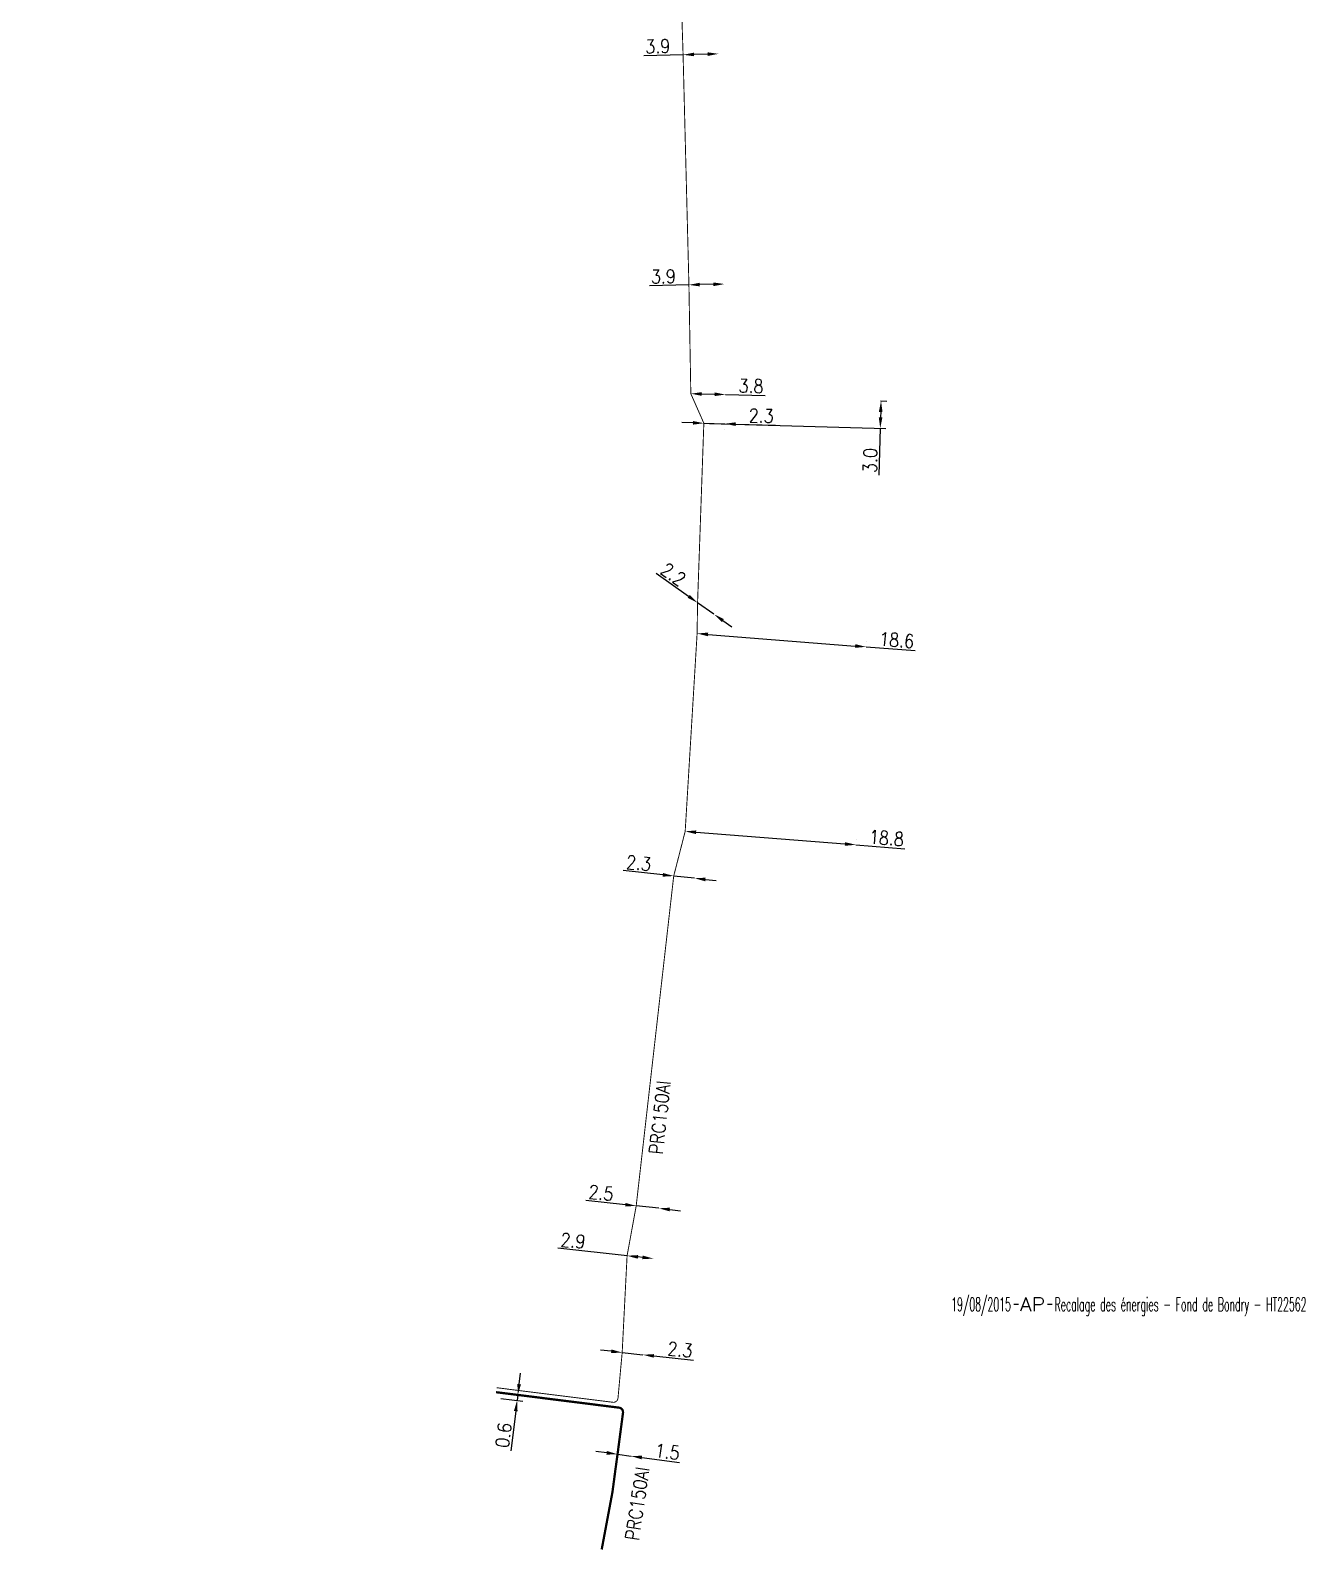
# Model space of a CAD drawing. Header units: millimetres. Extents: x 164000 to 164746, y 152000 to 152990.
# Drawn here: x 164350.7 to 164490.7, y 151999.9 to 152166.9 of the extents above; entities that cross this region are included whole.
import ezdxf
from ezdxf.enums import TextEntityAlignment as Align

# ---------------------------------------------------------------- set-up
doc = ezdxf.new("R2010")
doc.units = ezdxf.units.MM
doc.header["$PDMODE"] = 34
doc.layers.get('0').update_dxf_attribs({"linetype": 'CONTINUOUS'})
doc.layers.get('Defpoints').update_dxf_attribs({"linetype": 'CONTINUOUS'})
doc.layers.add('M_120', color=5, linetype='M_ST_13')
doc.layers.add('M_910', color=7, linetype='CONTINUOUS')
doc.styles.get("Standard").update_dxf_attribs({"font": 'romans.shx', "width": 0.85})
doc.linetypes.add('M_ST_13', pattern='A,5,-0.3,["oo",Standard,S=1.5,R=0,X=0,Y=-0.5],-3', length=8.3)
doc.dimstyles.get("Standard").update_dxf_attribs({"dimtxt": 1.5, "dimasz": 1.2, "dimexe": 0.625, "dimexo": 0.625, "dimgap": 0.25, "dimtad": 1, "dimdec": 1, "dimzin": 0, "dimdsep": 46, "dimtxsty": 'Standard', "dimcen": -0.5, "dimadec": 0, "dimazin": 0, "dimtfac": 1, "dimtdec": 1, "dimtmove": 0, "dimatfit": 3, "dimfxl": 0, "dimtolj": 1, "dimtzin": 0, "dimarcsym": 0})

# ---------------------------------------------------------------- blocks, each defined once
blk = doc.blocks.new('*D185')
at = {"layer": 'Defpoints', "color": 0, "linetype": 'Continuous', "transparency": 16777216}
for p in [(164422.35, 152164.22), (164426.24, 152164.32), (164426.24, 152164.32)]:
    blk.add_point(p, dxfattribs=at)
at = {"layer": 'M_120', "color": 0, "linetype": 'Continuous', "lineweight": -2, "transparency": 16777216}
for p, q in [((164422.35, 152164.22), (164418.04, 152164.12)), ((164425.04, 152164.29), (164423.55, 152164.26))]:
    blk.add_line(p, q, dxfattribs=at)
at = {"layer": 'M_120', "color": 0, "linetype": 'Continuous', "transparency": 16777216}
for points in [[(164423.54, 152164.45), (164423.55, 152164.06), (164422.35, 152164.22)], [(164425.04, 152164.49), (164425.05, 152164.09), (164426.24, 152164.32)]]:
    blk.add_solid(points, dxfattribs=at)
at = {"layer": 'M_120', "color": 0, "linetype": 'Continuous', "transparency": 16777216, "insert": (164419.57, 152165.15), "char_height": 1.5, "attachment_point": 5, "rotation": 1.4551}
blk.add_mtext('\\A1;3.9', dxfattribs=at)
blk = doc.blocks.new('*D188')
at = {"layer": 'Defpoints', "color": 0, "linetype": 'Continuous', "transparency": 16777216}
for p in [(164443.41, 152126.21), (164444.09, 152126.19), (164424.63, 152123.74)]:
    blk.add_point(p, dxfattribs=at)
at = {"layer": 'M_120', "color": 0, "linetype": 'Continuous', "lineweight": -2, "transparency": 16777216}
for p, q in [((164444.03, 152126.19), (164444.71, 152126.17)), ((164444.05, 152124.99), (164444.04, 152124.39)), ((164425.25, 152123.72), (164444.63, 152123.17)), ((164444, 152123.19), (164443.86, 152118.03))]:
    blk.add_line(p, q, dxfattribs=at)
at = {"layer": 'M_120', "color": 0, "linetype": 'Continuous', "transparency": 16777216}
for points in [[(164443.85, 152124.99), (164444.25, 152124.98), (164444.09, 152126.19)], [(164443.84, 152124.39), (164444.24, 152124.38), (164444, 152123.19)]]:
    blk.add_solid(points, dxfattribs=at)
at = {"layer": 'M_120', "color": 0, "linetype": 'Continuous', "transparency": 16777216, "insert": (164442.9, 152119.65), "char_height": 1.5, "attachment_point": 5, "rotation": 88.3634}
blk.add_mtext('\\A1;3.0', dxfattribs=at)
blk = doc.blocks.new('*D189')
at = {"layer": 'Defpoints', "color": 0, "linetype": 'Continuous', "transparency": 16777216}
for p in [(164424.63, 152123.74), (164426.93, 152123.68), (164426.93, 152123.68)]:
    blk.add_point(p, dxfattribs=at)
at = {"layer": 'M_120', "color": 0, "linetype": 'Continuous', "lineweight": -2, "transparency": 16777216}
for p, q in [((164423.43, 152123.78), (164422.23, 152123.81)), ((164424.61, 152123.12), (164424.61, 152123.12)), ((164424.63, 152123.74), (164426.93, 152123.68)), ((164428.13, 152123.64), (164432.49, 152123.52)), ((164426.91, 152123.05), (164426.91, 152123.05))]:
    blk.add_line(p, q, dxfattribs=at)
at = {"layer": 'M_120', "color": 0, "linetype": 'Continuous', "transparency": 16777216}
for points in [[(164423.43, 152123.98), (164423.42, 152123.58), (164424.63, 152123.74)], [(164428.13, 152123.84), (164428.12, 152123.44), (164426.93, 152123.68)]]:
    blk.add_solid(points, dxfattribs=at)
at = {"layer": 'M_120', "color": 0, "linetype": 'Continuous', "transparency": 16777216, "insert": (164430.94, 152124.56), "char_height": 1.5, "attachment_point": 5, "rotation": 358.3634}
blk.add_mtext('\\A1;2.3', dxfattribs=at)
blk = doc.blocks.new('*D190')
at = {"layer": 'Defpoints', "color": 0, "linetype": 'Continuous', "transparency": 16777216}
for p in [(164423.2, 152126.98), (164427, 152126.89), (164427, 152126.89)]:
    blk.add_point(p, dxfattribs=at)
at = {"layer": 'M_120', "color": 0, "linetype": 'Continuous', "lineweight": -2, "transparency": 16777216}
for p, q in [((164424.4, 152126.95), (164425.8, 152126.92)), ((164427, 152126.89), (164431.37, 152126.79))]:
    blk.add_line(p, q, dxfattribs=at)
at = {"layer": 'M_120', "color": 0, "linetype": 'Continuous', "transparency": 16777216}
for points in [[(164424.41, 152127.15), (164424.4, 152126.75), (164423.2, 152126.98)], [(164425.81, 152127.12), (164425.8, 152126.72), (164427, 152126.89)]]:
    blk.add_solid(points, dxfattribs=at)
at = {"layer": 'M_120', "color": 0, "linetype": 'Continuous', "transparency": 16777216, "insert": (164429.81, 152127.83), "char_height": 1.5, "attachment_point": 5, "rotation": 358.641}
blk.add_mtext('\\A1;3.8', dxfattribs=at)
blk = doc.blocks.new('*D191')
at = {"layer": 'Defpoints', "color": 0, "linetype": 'Continuous', "transparency": 16777216}
for p in [(164422.99, 152138.94), (164426.89, 152139.03), (164426.89, 152139.03)]:
    blk.add_point(p, dxfattribs=at)
at = {"layer": 'M_120', "color": 0, "linetype": 'Continuous', "lineweight": -2, "transparency": 16777216}
for p, q in [((164422.99, 152138.94), (164418.65, 152138.83)), ((164425.69, 152139), (164424.19, 152138.97))]:
    blk.add_line(p, q, dxfattribs=at)
at = {"layer": 'M_120', "color": 0, "linetype": 'Continuous', "transparency": 16777216}
for points in [[(164424.18, 152139.17), (164424.19, 152138.77), (164422.99, 152138.94)], [(164425.68, 152139.2), (164425.69, 152138.8), (164426.89, 152139.03)]]:
    blk.add_solid(points, dxfattribs=at)
at = {"layer": 'M_120', "color": 0, "linetype": 'Continuous', "transparency": 16777216, "insert": (164420.18, 152139.86), "char_height": 1.5, "attachment_point": 5, "rotation": 1.4551}
blk.add_mtext('\\A1;3.9', dxfattribs=at)
blk = doc.blocks.new('*D192')
at = {"layer": 'Defpoints', "color": 0, "linetype": 'Continuous', "transparency": 16777216}
for p in [(164423.89, 152100.63), (164442.44, 152099.17), (164442.44, 152099.17)]:
    blk.add_point(p, dxfattribs=at)
at = {"layer": 'M_120', "color": 0, "linetype": 'Continuous', "lineweight": -2, "transparency": 16777216}
for p, q in [((164423.94, 152101.25), (164423.94, 152101.25)), ((164425.09, 152100.54), (164441.24, 152099.26)), ((164442.49, 152099.79), (164442.49, 152099.79)), ((164442.44, 152099.17), (164447.82, 152098.75))]:
    blk.add_line(p, q, dxfattribs=at)
at = {"layer": 'M_120', "color": 0, "linetype": 'Continuous', "transparency": 16777216}
for points in [[(164425.11, 152100.74), (164425.07, 152100.34), (164423.89, 152100.63)], [(164441.26, 152099.46), (164441.22, 152099.06), (164442.44, 152099.17)]]:
    blk.add_solid(points, dxfattribs=at)
at = {"layer": 'M_120', "color": 0, "linetype": 'Continuous', "transparency": 16777216, "insert": (164445.81, 152099.91), "char_height": 1.5, "attachment_point": 5, "rotation": 355.4947}
blk.add_mtext('\\A1;18.6', dxfattribs=at)
blk = doc.blocks.new('*D193')
at = {"layer": 'Defpoints', "color": 0, "linetype": 'Continuous', "transparency": 16777216}
for p in [(164423.94, 152104.02), (164425.74, 152102.75), (164425.74, 152102.75)]:
    blk.add_point(p, dxfattribs=at)
at = {"layer": 'M_120', "color": 0, "linetype": 'Continuous', "lineweight": -2, "transparency": 16777216}
for p, q in [((164422.96, 152104.71), (164419.39, 152107.24)), ((164425.74, 152102.75), (164423.94, 152104.02)), ((164426.72, 152102.05), (164427.7, 152101.36))]:
    blk.add_line(p, q, dxfattribs=at)
at = {"layer": 'M_120', "color": 0, "linetype": 'Continuous', "transparency": 16777216}
for points in [[(164423.08, 152104.87), (164422.85, 152104.55), (164423.94, 152104.02)], [(164426.83, 152102.22), (164426.6, 152101.89), (164425.74, 152102.75)]]:
    blk.add_solid(points, dxfattribs=at)
at = {"layer": 'M_120', "color": 0, "linetype": 'Continuous', "transparency": 16777216, "insert": (164421.27, 152107.14), "char_height": 1.5, "attachment_point": 5, "rotation": 324.7137}
blk.add_mtext('\\A1;2.2', dxfattribs=at)
blk = doc.blocks.new('*D194')
at = {"layer": 'Defpoints', "color": 0, "linetype": 'Continuous', "transparency": 16777216}
for p in [(164422.58, 152078.9), (164441.32, 152077.42), (164441.32, 152077.42)]:
    blk.add_point(p, dxfattribs=at)
at = {"layer": 'M_120', "color": 0, "linetype": 'Continuous', "lineweight": -2, "transparency": 16777216}
for p, q in [((164422.63, 152079.52), (164422.63, 152079.52)), ((164423.78, 152078.8), (164440.13, 152077.51)), ((164441.37, 152078.04), (164441.37, 152078.04)), ((164441.32, 152077.42), (164446.71, 152076.99))]:
    blk.add_line(p, q, dxfattribs=at)
at = {"layer": 'M_120', "color": 0, "linetype": 'Continuous', "transparency": 16777216}
for points in [[(164423.79, 152079), (164423.76, 152078.6), (164422.58, 152078.9)], [(164440.14, 152077.71), (164440.11, 152077.31), (164441.32, 152077.42)]]:
    blk.add_solid(points, dxfattribs=at)
at = {"layer": 'M_120', "color": 0, "linetype": 'Continuous', "transparency": 16777216, "insert": (164444.69, 152078.16), "char_height": 1.5, "attachment_point": 5, "rotation": 355.494}
blk.add_mtext('\\A1;18.8', dxfattribs=at)
blk = doc.blocks.new('*D195')
at = {"layer": 'Defpoints', "color": 0, "linetype": 'Continuous', "transparency": 16777216}
for p in [(164421.32, 152073.99), (164423.61, 152073.74), (164423.61, 152073.74)]:
    blk.add_point(p, dxfattribs=at)
at = {"layer": 'M_120', "color": 0, "linetype": 'Continuous', "lineweight": -2, "transparency": 16777216}
for p, q in [((164420.13, 152074.12), (164415.78, 152074.59)), ((164423.61, 152073.74), (164421.32, 152073.99)), ((164424.8, 152073.61), (164425.99, 152073.48))]:
    blk.add_line(p, q, dxfattribs=at)
at = {"layer": 'M_120', "color": 0, "linetype": 'Continuous', "transparency": 16777216}
for points in [[(164420.15, 152074.32), (164420.11, 152073.92), (164421.32, 152073.99)], [(164424.82, 152073.81), (164424.78, 152073.41), (164423.61, 152073.74)]]:
    blk.add_solid(points, dxfattribs=at)
at = {"layer": 'M_120', "color": 0, "linetype": 'Continuous', "transparency": 16777216, "insert": (164417.47, 152075.41), "char_height": 1.5, "attachment_point": 5, "rotation": 353.8248}
blk.add_mtext('\\A1;2.3', dxfattribs=at)
blk = doc.blocks.new('*D196')
at = {"layer": 'Defpoints', "color": 0, "linetype": 'Continuous', "transparency": 16777216}
for p in [(164417.2, 152037.75), (164419.68, 152037.48), (164419.68, 152037.48)]:
    blk.add_point(p, dxfattribs=at)
at = {"layer": 'M_120', "color": 0, "linetype": 'Continuous', "lineweight": -2, "transparency": 16777216}
for p, q in [((164416.01, 152037.88), (164411.66, 152038.35)), ((164419.68, 152037.48), (164417.2, 152037.75)), ((164420.88, 152037.35), (164422.07, 152037.22))]:
    blk.add_line(p, q, dxfattribs=at)
at = {"layer": 'M_120', "color": 0, "linetype": 'Continuous', "transparency": 16777216}
for points in [[(164416.03, 152038.07), (164415.98, 152037.68), (164417.2, 152037.75)], [(164420.9, 152037.55), (164420.86, 152037.15), (164419.68, 152037.48)]]:
    blk.add_solid(points, dxfattribs=at)
at = {"layer": 'M_120', "color": 0, "linetype": 'Continuous', "transparency": 16777216, "insert": (164413.34, 152039.17), "char_height": 1.5, "attachment_point": 5, "rotation": 353.8248}
blk.add_mtext('\\A1;2.5', dxfattribs=at)
blk = doc.blocks.new('*D197')
at = {"layer": 'Defpoints', "color": 0, "linetype": 'Continuous', "transparency": 16777216}
for p in [(164416.2, 152032.27), (164419.09, 152031.96), (164419.09, 152031.96)]:
    blk.add_point(p, dxfattribs=at)
at = {"layer": 'M_120', "color": 0, "linetype": 'Continuous', "lineweight": -2, "transparency": 16777216}
for p, q in [((164416.2, 152032.27), (164408.61, 152033.09)), ((164417.89, 152032.09), (164417.4, 152032.14))]:
    blk.add_line(p, q, dxfattribs=at)
at = {"layer": 'M_120', "color": 0, "linetype": 'Continuous', "transparency": 16777216}
for points in [[(164417.42, 152032.34), (164417.37, 152031.94), (164416.2, 152032.27)], [(164417.91, 152032.29), (164417.87, 152031.89), (164419.09, 152031.96)]]:
    blk.add_solid(points, dxfattribs=at)
at = {"layer": 'M_120', "color": 0, "linetype": 'Continuous', "transparency": 16777216, "insert": (164410.26, 152033.92), "char_height": 1.5, "attachment_point": 5, "rotation": 353.8248}
blk.add_mtext('\\A1;2.9', dxfattribs=at)
blk = doc.blocks.new('*D198')
at = {"layer": 'Defpoints', "color": 0, "linetype": 'Continuous', "transparency": 16777216}
for p in [(164415.66, 152021.64), (164417.94, 152021.39), (164417.94, 152021.39)]:
    blk.add_point(p, dxfattribs=at)
at = {"layer": 'M_120', "color": 0, "linetype": 'Continuous', "lineweight": -2, "transparency": 16777216}
for p, q in [((164414.46, 152021.77), (164413.27, 152021.9)), ((164415.66, 152021.64), (164417.94, 152021.39)), ((164419.14, 152021.27), (164423.48, 152020.8))]:
    blk.add_line(p, q, dxfattribs=at)
at = {"layer": 'M_120', "color": 0, "linetype": 'Continuous', "transparency": 16777216}
for points in [[(164414.49, 152021.97), (164414.44, 152021.57), (164415.66, 152021.64)], [(164419.16, 152021.46), (164419.11, 152021.07), (164417.94, 152021.39)]]:
    blk.add_solid(points, dxfattribs=at)
at = {"layer": 'M_120', "color": 0, "linetype": 'Continuous', "transparency": 16777216, "insert": (164422.01, 152021.96), "char_height": 1.5, "attachment_point": 5, "rotation": 353.8248}
blk.add_mtext('\\A1;2.3', dxfattribs=at)
blk = doc.blocks.new('*D199')
at = {"layer": 'Defpoints', "color": 0, "linetype": 'Continuous', "transparency": 16777216}
for p in [(164415.15, 152010.46), (164416.63, 152010.26), (164416.63, 152010.26)]:
    blk.add_point(p, dxfattribs=at)
at = {"layer": 'M_120', "color": 0, "linetype": 'Continuous', "lineweight": -2, "transparency": 16777216}
for p, q in [((164413.96, 152010.62), (164412.77, 152010.78)), ((164415.15, 152010.46), (164416.63, 152010.26)), ((164417.82, 152010.1), (164421.97, 152009.55))]:
    blk.add_line(p, q, dxfattribs=at)
at = {"layer": 'M_120', "color": 0, "linetype": 'Continuous', "transparency": 16777216}
for points in [[(164413.98, 152010.82), (164413.93, 152010.42), (164415.15, 152010.46)], [(164417.85, 152010.3), (164417.8, 152009.9), (164416.63, 152010.26)]]:
    blk.add_solid(points, dxfattribs=at)
at = {"layer": 'M_120', "color": 0, "linetype": 'Continuous', "transparency": 16777216, "insert": (164420.62, 152010.74), "char_height": 1.5, "attachment_point": 5, "rotation": 352.4054}
blk.add_mtext('\\A1;1.5', dxfattribs=at)
blk = doc.blocks.new('*D200')
at = {"layer": 'Defpoints', "color": 0, "linetype": 'Continuous', "transparency": 16777216}
for p in [(164401.73, 152016.68), (164401.81, 152017.28), (164404.12, 152016.38)]:
    blk.add_point(p, dxfattribs=at)
at = {"layer": 'M_120', "color": 0, "linetype": 'Continuous', "lineweight": -2, "transparency": 16777216}
for p, q in [((164404.35, 152018.17), (164404.5, 152019.36)), ((164402.35, 152016.6), (164404.74, 152016.3)), ((164402.43, 152017.2), (164404.82, 152016.9)), ((164404.2, 152016.98), (164404.12, 152016.38)), ((164403.97, 152015.19), (164403.43, 152010.85))]:
    blk.add_line(p, q, dxfattribs=at)
at = {"layer": 'M_120', "color": 0, "linetype": 'Continuous', "transparency": 16777216}
for points in [[(164404.15, 152018.19), (164404.55, 152018.14), (164404.2, 152016.98)], [(164403.77, 152015.22), (164404.17, 152015.17), (164404.12, 152016.38)]]:
    blk.add_solid(points, dxfattribs=at)
at = {"layer": 'M_120', "color": 0, "linetype": 'Continuous', "transparency": 16777216, "insert": (164402.63, 152012.55), "char_height": 1.5, "attachment_point": 5, "rotation": 82.8179}
blk.add_mtext('\\A1;0.6', dxfattribs=at)
blk = doc.blocks.new('GIS_MODF')
at = {"color": 0, "linetype": 'Continuous', "flags": 128}
for points in [[(-2.18, -0.01), (-1.68, -0.01)], [(1.52, -0.01), (2.02, -0.01)]]:
    blk.add_lwpolyline(points, dxfattribs=at)
at = {"color": 0, "linetype": 'Continuous', "width": 0.5}
blk.add_attdef('DATE', text='', height=1.5, dxfattribs=at).set_placement((-2.5, -0.8), align=Align.RIGHT)
at = {"color": 0, "linetype": 'Continuous', "width": 1.771291}
blk.add_attdef('USER', text='', height=1.5, dxfattribs=at).set_placement((-1.51, -0.8), (1.28, -0.8), align=Align.FIT)
at = {"color": 0, "linetype": 'Continuous', "width": 0.5}
blk.add_attdef('DESC', (2.29, -0.8), '', height=1.5, dxfattribs=at)

msp = doc.modelspace()

# ---------------------------------------------------------------- linework, layer by layer
at = {"layer": 'M_120', "flags": 128}
msp.add_lwpolyline([(164401.87, 152017.77, 0.1, 0.1, 0), (164414.64, 152016.17, 0.1, 0.1, 0.424222), (164415.2, 152016.62, 0.1, 0.1, 0), (164415.66, 152021.64, 0.1, 0.1, 0), (164416.2, 152032.27, 0.1, 0.1, 0), (164417.2, 152037.75, 0.1, 0.1, 0), (164421.32, 152073.99, 0.1, 0.1, 0), (164422.58, 152078.9, 0.1, 0.1, 0), (164423.89, 152100.63, 0.1, 0.1, 0), (164423.94, 152104.02, 0.1, 0.1, 0), (164424.63, 152123.74, 0.1, 0.1, 0), (164423.2, 152126.98, 0.1, 0.1, 0), (164422.99, 152138.94, 0.1, 0.1, 0), (164422.35, 152164.22, 0.1, 0.1, 0), (164421.93, 152177.3, 0.1, 0.1, 0), (164422.23, 152195.63, 0.1, 0.1, 0), (164421.79, 152202.37, 0.1, 0.1, 0.184898), (164417.72, 152211.56, 0.1, 0.1, 0), (164417.37, 152211.92, 0.1, 0.1, 0), (164416.84, 152212.41, 0.1, 0.1, 0), (164416.22, 152212.83, 0.1, 0.1, 0), (164415.68, 152212.94, 0.1, 0.1, 0), (164415.03, 152213.17, 0.1, 0.1, 0), (164413.88, 152213.53, 0.1, 0.1, 0), (164411.94, 152213.98, 0.1, 0.1, 0.08841), (164404.31, 152214.03, 0.1, 0.1, 0), (164389.19, 152209.62, 0.1, 0.1, 0), (164370.3, 152203.05, 0.1, 0.1, 0), (164368.48, 152203.53, 0.1, 0.1, 0.131343), (164368.22, 152203.52, 0.1, 0.1, 0), (164358.33, 152200.48, 0.1, 0.1, 0), (164356.63, 152199.9, 0.1, 0.1, 0), (164355.59, 152199.32, 0.1, 0.1, 0), (164354.93, 152198.91, 0.1, 0.1, 0), (164354.65, 152198.72, 0.1, 0.1, 0), (164353.46, 152197.33, 0.1, 0.1, 0), (164353, 152196.78, 0.1, 0.1, 0), (164352.34, 152195.83, 0.1, 0.1, 0), (164351.75, 152194.81, 0.1, 0.1, 0), (164351.42, 152193.76, 0.1, 0.1, 0), (164351.26, 152193.44, 0.1, 0.1, 0), (164350.96, 152192.78, 0.1, 0.1, 0.134158), (164350.74, 152191.28, 0.1, 0.1, 0), (164350.74, 152191.28, 0.1, 0.1, 0), (164350.86, 152187.56, 0.1, 0.1, 0), (164350.94, 152186.55, 0.1, 0.1, 0.038926), (164350.95, 152186.48, 0.1, 0.1, 0), (164351.7, 152183.17, 0.1, 0.1, 0), (164353.9, 152175.79, 0.1, 0.1, 0), (164361.07, 152176.87, 0, 0, 0)], format="xyseb", dxfattribs=at)
at = {"layer": 'M_120', "const_width": 0.25, "flags": 128}
msp.add_lwpolyline([(164413.41, 152000), (164414.59, 152006.29), (164414.93, 152008.86), (164415.15, 152010.46), (164415.75, 152015.01, 0.416324), (164415.32, 152015.58), (164401.81, 152017.28)], format="xyb", dxfattribs=at)

# ---------------------------------------------------------------- block references
at = {"layer": 'M_910', "ltscale": 0.5}
ref = msp.add_blockref('GIS_MODF', (164460.85, 152026.97), dxfattribs=at)
ref.add_attrib('DATE', '19/08/2015', dxfattribs={"layer": '0', "color": 0, "linetype": 'Continuous', "height": 1.5, "width": 0.5}).set_placement((164458.35, 152026.18), align=Align.RIGHT)
ref.add_attrib('USER', 'AP', dxfattribs={"layer": '0', "color": 0, "linetype": 'Continuous', "height": 1.5, "width": 1.082456}).set_placement((164459.34, 152026.18), (164462.12, 152026.18), align=Align.FIT)
ref.add_attrib('DESC', 'Recalage des énergies - Fond de Bondry - HT22562 ', (164463.14, 152026.18), dxfattribs={"layer": '0', "color": 0, "linetype": 'Continuous', "height": 1.5, "width": 0.5})

# ---------------------------------------------------------------- texts
at = {"layer": 'M_120', "linetype": 'Continuous', "width": 0.85}
for rotation, p in [(83.8248, (164419.8, 152047.48)), (81.6427, (164417.33, 152005.06))]:
    msp.add_text('PRC150Al', height=1.5, rotation=rotation, dxfattribs=at).set_placement(p, align=Align.MIDDLE)

# ---------------------------------------------------------------- dimensions: what is measured, and where the dimension line sits
at = {"layer": 'M_120', "linetype": 'Continuous'}
for base, p1, p2, angle, picture, middle in [((164426.24, 152164.32), (164422.35, 152164.22), (164426.24, 152164.32), 181.4551, '*D185', (164419.59, 152164.15)), ((164426.89, 152139.03), (164422.99, 152138.94), (164426.89, 152139.03), 181.4551, '*D191', (164420.2, 152138.87)), ((164427, 152126.89), (164423.2, 152126.98), (164427, 152126.89), 178.641, '*D190', (164429.79, 152126.83)), ((164426.93, 152123.68), (164424.63, 152123.74), (164426.93, 152123.68), 178.3634, '*D189', (164430.91, 152123.56)), ((164444.09, 152126.19), (164424.63, 152123.74), (164443.41, 152126.21), 268.3634, '*D188', (164443.9, 152119.62)), ((164425.74, 152102.75), (164423.94, 152104.02), (164425.74, 152102.75), 144.7137, '*D193', (164420.69, 152106.32)), ((164442.44, 152099.17), (164423.89, 152100.63), (164442.44, 152099.17), 175.4947, '*D192', (164445.73, 152098.91)), ((164441.32, 152077.42), (164422.58, 152078.9), (164441.32, 152077.42), 175.494, '*D194', (164444.61, 152077.16)), ((164423.61, 152073.74), (164421.32, 152073.99), (164423.61, 152073.74), 173.8248, '*D195', (164417.36, 152074.42)), ((164419.68, 152037.48), (164417.2, 152037.75), (164419.68, 152037.48), 173.8248, '*D196', (164413.24, 152038.18)), ((164419.09, 152031.96), (164416.2, 152032.27), (164419.09, 152031.96), 173.8248, '*D197', (164410.16, 152032.92)), ((164417.94, 152021.39), (164415.66, 152021.64), (164417.94, 152021.39), 173.8248, '*D198', (164421.91, 152020.97)), ((164404.12, 152016.38), (164401.81, 152017.28), (164401.73, 152016.68), 82.8179, '*D200', (164403.62, 152012.43)), ((164416.63, 152010.26), (164415.15, 152010.46), (164416.63, 152010.26), 172.4054, '*D199', (164420.49, 152009.75))]:
    dim = msp.add_linear_dim(base=base, p1=p1, p2=p2, angle=angle, dimstyle='Standard', dxfattribs=at)
    dim.commit()
    dim.dimension.update_dxf_attribs({"geometry": picture, "text_midpoint": middle, "dimtype": 160})

doc.saveas('drawing.dxf')
